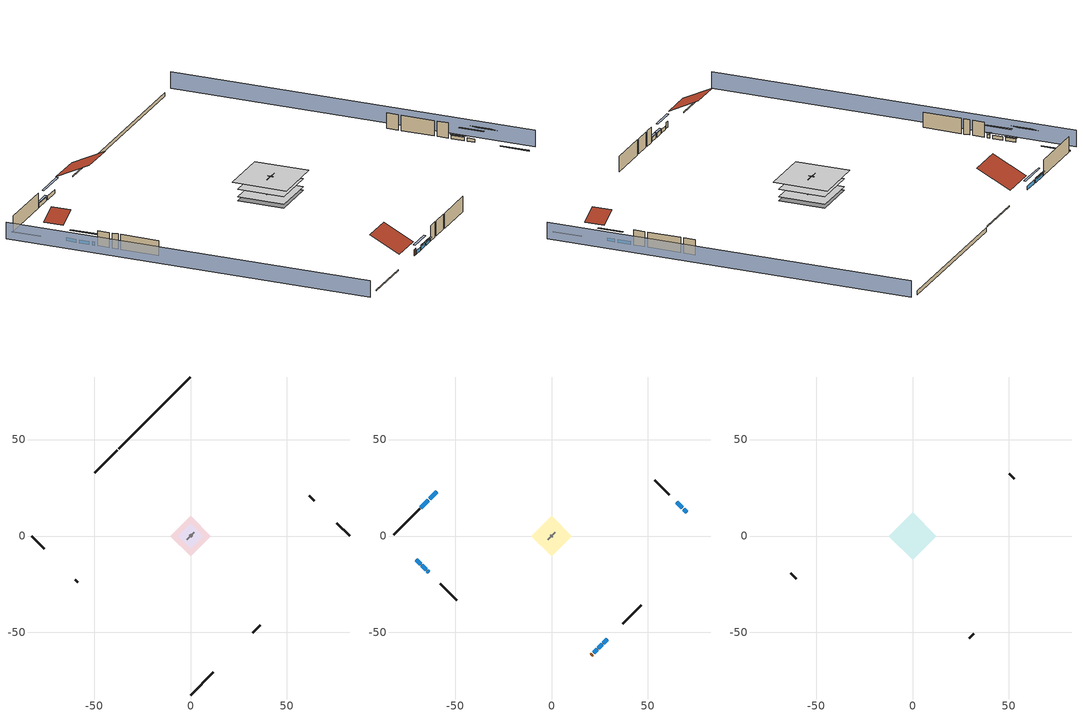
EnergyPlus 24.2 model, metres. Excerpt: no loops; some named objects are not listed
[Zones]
air source heat pump airloop ret air zone
 floor adiabatic (AdiabaticConst): 0,0 0,1 1,1 1,0 z0
 wall adiabatic (AdiabaticConst): 0,1 0,0 1,0 1,1 0,1 z0:1
 ceiling adiabatic (AdiabaticConst): 1,0 1,1 0,1 0,0 z1
crawlspace - vented
 floor foundation (Slab2 construction): -10.47,0 0,10.47 10.47,0 0,-10.47 z-0.91
 wall outside (RimJoist1 construction): -37.86,44.57 -49.65,32.78 z0.3:0.61
 wall outside (RimJoist2 construction): 82.42,0 75.87,6.55 z0.3:0.61
 wall outside (RimJoist3 construction): 0,-82.42 11.79,-70.63 z0.3:0.61
 wall outside (RimJoist4 construction): -82.42,0 -75.87,-6.55 z0.3:0.61
 wall foundation (FoundationWall1 construction): 0,82.42 -37.2,45.22 z-0.91:0.3
garage
 floor foundation (Slab1 construction): -6.34,0 0,6.34 6.34,0 0,-6.34 z0
 wall outside (Wall1 construction): 64.19,18.23 61.61,20.82 z0.3:5.18
 wall outside (Wall12 construction): -59.72,-22.7 -58.43,-23.99 z0.3:5.18
 wall outside (Wall2 construction): 32.33,-50.09 36.21,-46.21 z0.3:5.18
 wall to conditioned space (Wall5 construction Reversed): 1.94,1.94 -1.94,-1.94 z0.3:5.18
 wall to conditioned space (Wall6 construction Reversed): -0.65,0.65 0.65,-0.65 z0.3:5.18
conditioned space
 floor to crawlspace - vented (Floor1 construction): -10.47,0 0,10.47 10.47,0 0,-10.47 z0.3
 floor to garage (Floor2 construction): -6.34,0 0,6.34 6.34,0 0,-6.34 z0.3
 floor adiabatic (AdiabaticFloorConstruction): -10.47,0 0,10.47 10.47,0 0,-10.47 z2.74
 wall outside (AdiabaticWallConstruction 1): 20.57,-61.86 21.21,-61.21 z0.3:2.34
 wall outside (AdiabaticWallConstruction): -59.48,22.95 -63.24,19.18 / -63.9,18.53 -67.66,14.76 / 26.92,-55.5 28.84,-53.59 / -64.29,-18.14 -63.65,-18.77 z0.3:1.49; -70.13,-12.3 -67.86,-14.56 / 67.8,14.62 64.85,17.57 / -67.21,-15.22 -64.94,-17.48 z0.3:1.4; 70.13,12.3 68.46,13.96 z0.3:1.34; 21.87,-60.55 23.69,-58.73 z0.3:1.43; 24.34,-58.08 26.27,-56.15 z0.3:1.52
 wall outside (Wall3 construction): -68.32,14.11 -81.77,0.66 z0.3:5.18
 wall outside (Wall4 construction): 60.95,21.47 53.48,28.94 z0.3:5.18
 wall outside (Wall7 construction): 36.87,-45.55 46.64,-35.79 z0.3:5.18
 wall outside (Wall8 construction): -57.77,-24.65 -49.16,-33.26 z0.3:5.18
 window (WindowConstruction): -59.48,22.95 -63.24,19.18 z0.3:1.49
 window (WindowConstruction 9): -70.13,-12.3 -67.86,-14.56 z0.3:1.4
 window (WindowConstruction 1): -63.9,18.53 -67.66,14.76 z0.3:1.49
 window (WindowConstruction 2): 70.13,12.3 68.46,13.96 z0.3:1.34
 window (WindowConstruction 3): 67.8,14.62 64.85,17.57 z0.3:1.4
 window (WindowConstruction 4): 21.87,-60.55 23.69,-58.74 z0.3:1.43
 window (WindowConstruction 5): 24.34,-58.08 26.27,-56.15 z0.3:1.52
 window (WindowConstruction 6): 26.93,-55.5 28.84,-53.59 z0.3:1.49
 window (WindowConstruction 7): -67.21,-15.22 -64.94,-17.48 z0.3:1.4
 window (WindowConstruction 8): -64.29,-18.14 -63.65,-18.77 z0.3:1.49
 door (Door): 20.57,-61.86 21.21,-61.21 z0.3:2.34
 ceiling adiabatic (AdiabaticFloorConstruction): 0,-10.47 10.47,0 0,10.47 -10.47,0 z2.74
attic - vented
 floor to conditioned space (Floor3 construction Reversed): -12.24,0 0,12.24 12.24,0 0,-12.24 z5.18
 wall outside (Wall10 construction): -62.99,-19.43 -60.38,-22.04 z0.3:5.18
 wall outside (Wall11 construction): 29.49,-52.93 31.68,-50.75 z0.3:5.18
 wall outside (Wall9 construction): 52.82,29.6 50.21,32.21 z0.3:5.18
 roof outside (Roof1 construction): -58.82,23.6,5.18 -51.2,15.99,10.57 -42.69,24.5,10.57 -50.3,32.12,5.18
 roof outside (Roof2 construction): 70.78,11.64,5.18 66.82,7.68,7.98 71.25,3.25,7.98 75.21,7.21,5.18
 roof outside (Roof3 construction): -70.78,-11.64,5.18 -66.82,-7.68,7.98 -71.25,-3.25,7.98 -75.21,-7.21,5.18
 roof outside (Roof4 construction): 19.91,-62.51,5.18 13.23,-55.84,9.9 5.77,-63.3,9.9 12.45,-69.98,5.18
shading: -85.66,-3.23 -3.23,-85.66 / 85.66,3.23 3.23,85.66 z0:5.18; -65.18,17.24 -57.54,24.89 -57.97,25.32 -65.61,17.67 z4.24; -67.65,-14.78 -70.34,-12.08 -70.77,-12.51 -68.08,-15.21 z1.71; -67.88,14.55 -63.68,18.74 -64.11,19.17 -68.31,14.98 z1.8; 66.52,15.9 72.07,10.36 72.5,10.79 66.95,16.33 z4.08; 64.64,17.79 68.02,14.41 68.45,14.84 65.07,18.22 z1.71; 25.63,-56.8 19.93,-62.49 20.36,-62.92 26.06,-57.23 z4.18; 26.48,-55.94 24.13,-58.29 24.56,-58.73 26.91,-56.37 z1.83; 29.05,-53.37 26.71,-55.71 27.14,-56.14 29.48,-53.8 z1.8; -63,-19.42 -69.15,-13.28 -69.58,-13.71 -63.44,-19.85 z4.15; -63.44,-18.99 -64.5,-17.92 -64.93,-18.35 -63.87,-19.42 z1.8
[Building]
Building 1: Terrain=Suburbs
[Site:Location]
Portland Intl Arpt_OR: Latitude {deg}=45.59; Longitude {deg}=-122.6; Time Zone {hr}=-8; Elevation {m}=33; Keep Site Location Information=Yes
[Site:GroundTemperature:Shallow]
10.2558, 8.96328, 8.85977, 9.47314, 11.9355, 14.3863, 16.5111, 17.8571, 17.9714, 16.8767, 14.8061, 12.4304
[Site:WaterMainsTemperature]
Calculation Method=Schedule; Temperature Schedule=mains temperature schedule
[Material] Roughness=Rough; Thermal Absorptance=0.9
Name | Thickness {m} | Conductivity {W/m-K} | Density {kg/m3} | Specific Heat {J/kg-K} | Solar Absorptance | Visible Absorptance
asphalt or fiberglass shingles | 0.00635 | 0.162714 | 1121.4 | 1465.45 | 0.85 | 0.85
ceiling loosefill ins | 0.254 | 0.0480833 | 16.02 | 1046.75 | 0.7 | 0.7
ceiling stud and cavity | 0.1397 | 0.104117 | 65.682 | 1177.47 | 0.7 | 0.7
concrete 4.0 in. | 0.1016 | 1.803125 | 2242.8 | 837.4 | 0.7 | 0.7
concrete 8.0 in. | 0.2032 | 1.803125 | 2242.8 | 837.4 | 0.7 | 0.7
door material | 0.04445 | 0.0612267 | 512.64 | 1214.23 | 0.7 | 0.7
floor covering | 0.0127 | 0.0433444 | 54.468 | 1339.84 | 0.6 | 0.6
floor rigid ins; wall rigid ins; wall rigid ins 1; wall rigid ins 2 | 0.051816 | 0.029427 | 32.04 | 1214.23 | 0.7 | 0.7
floor rigid ins 1; wall rigid ins 3 | 0.512978 | 0.029427 | 32.04 | 1214.23 | 0.7 | 0.7
floor stud and cavity | 0.1397 | 0.0972396 | 92.3553 | 1139.71 | 0.7 | 0.7
floor stud and cavity 1 | 0.1397 | 1.75129 | 37.0049 | 1207.88 | 0.7 | 0.7
furniture material conditioned space 1; furniture material garage 1 | 0.1524 | 0.115458 | 640.8 | 1214.23 | 0.6 | 0.6
gypsum board | 0.0127 | 0.160291 | 801 | 837.4 | 0.6 | 0.6
osb sheathing 0.5 in. | 0.0127 | 0.115458 | 512.64 | 1214.23 | 0.6 | 0.6
osb sheathing 0.5 in. 1 | 0.0127 | 0.115458 | 512.64 | 1214.23 | 0.7 | 0.7
osb sheathing 0.75 in. | 0.01905 | 0.115458 | 512.64 | 1214.23 | 0.7 | 0.7
rim joist stud and cavity | 0.0508 | 0.178688 | 50.32683 | 1063.81 | 0.6 | 0.6
roof rigid ins | 0.00281632 | 0.029427 | 32.04 | 1214.23 | 0.7 | 0.7
soil 0.5 in. | 0.0127 | 1.3848 | 1842.3 | 418.7 | 0.7 | 0.7
wall stud and cavity | 0.1397 | 0.727959 | 139.0536 | 1170.24 | 0.6 | 0.6
wall stud and cavity 1 | 0.1397 | 0.230639 | 139.0536 | 1170.24 | 0.7 | 0.7
wall stud and cavity 2 | 0.1397 | 0.181744 | 139.0536 | 1170.24 | 0.7 | 0.7
wall stud and cavity 3 | 0.0889 | 0.380278 | 52.3479 | 1209.89 | 0.7 | 0.7
wall stud and cavity 4 | 0.0889 | 0.391764 | 83.0341 | 1211.67 | 0.7 | 0.7
wood siding | 0.0254 | 0.102417 | 544.68 | 1172.36 | 0.85 | 0.85
wood siding 1; wood siding 2 | 0.0254 | 0.102417 | 544.68 | 1172.36 | 0.7 | 0.7
[Material:NoMass]
Adiabatic: Roughness=Rough; Thermal Resistance {m2-K/W}=176.1; Thermal Absorptance=0.9; Solar Absorptance=0.7; Visible Absorptance=0.7
[WindowMaterial:SimpleGlazingSystem]
WindowMaterial: U-Factor {W/m2-K}=2.15764; Solar Heat Gain Coefficient=0.44
[Construction]
AdiabaticConst: Adiabatic
AdiabaticFloorConstruction: floor stud and cavity 1, floor rigid ins 1, osb sheathing 0.75 in., floor covering
AdiabaticWallConstruction: wood siding 1, wall rigid ins 3, wall stud and cavity 3, gypsum board
AdiabaticWallConstruction 1: wood siding 2, wall rigid ins 3, wall stud and cavity 3, gypsum board
Door: door material
Floor1 construction; Floor2 construction: floor stud and cavity, floor rigid ins, osb sheathing 0.75 in., floor covering
Floor3 construction Reversed: gypsum board, ceiling stud and cavity, ceiling loosefill ins
FoundationWall1 construction: concrete 8.0 in.
furniture construction conditioned space 1: furniture material conditioned space 1
furniture construction garage 1: furniture material garage 1
PartitionWallConstruction: gypsum board, wall stud and cavity 4, gypsum board
RimJoist1 construction; RimJoist2 construction; RimJoist3 construction; RimJoist4 construction: wood siding, rim joist stud and cavity
Roof1 construction; Roof2 construction; Roof3 construction; Roof4 construction: asphalt or fiberglass shingles, roof rigid ins, osb sheathing 0.5 in.
Slab1 construction: concrete 4.0 in.
Slab2 construction: soil 0.5 in.
Wall1 construction; Wall10 construction; Wall11 construction; Wall12 construction; Wall2 construction; Wall9 construction: wood siding, osb sheathing 0.5 in. 1, wall stud and cavity
Wall3 construction; Wall4 construction: wood siding, wall rigid ins, osb sheathing 0.5 in. 1, wall stud and cavity 1, gypsum board
Wall5 construction Reversed: gypsum board, wall stud and cavity 2, osb sheathing 0.5 in. 1, wall rigid ins 1
Wall6 construction Reversed: gypsum board, wall stud and cavity 2, osb sheathing 0.5 in. 1, wall rigid ins 2
Wall7 construction; Wall8 construction: wood siding, wall rigid ins 2, osb sheathing 0.5 in. 1, wall stud and cavity 1, gypsum board
WindowConstruction; WindowConstruction 1; WindowConstruction 2; WindowConstruction 3; WindowConstruction 4; WindowConstruction 5; WindowConstruction 6; WindowConstruction 7; WindowConstruction 8; WindowConstruction 9: WindowMaterial
[Zone] Multiplier=1
Name | Volume {m3} | Part of Total Floor Area
air source heat pump airloop ret air zone | 1 | No
attic - vented | 386.638 | Yes
conditioned space | 1265.65 | Yes
crawlspace - vented | 267.481 | Yes
garage | 195.726 | Yes
[Space]
Name | Zone | Space Type | Volume {m3}
air source heat pump airloop ret air space | air source heat pump airloop ret air zone | Plenum Space Type
attic - vented 1 | attic - vented |  | 386.638
conditioned space 1 | conditioned space |  | 1265.65
crawlspace - vented 1 | crawlspace - vented |  | 267.481
garage 1 | garage |  | 195.726
[SpaceList]
Plenum Space Type: air source heat pump airloop ret air space
[OtherEquipment] Design Level Calculation Method=EquipmentLevel
Name | Fuel Type | Zone or ZoneList or Space or SpaceList | Schedule | Design Level {W} | Fraction Latent | Fraction Radiant | Fraction Lost
air source heat pump airloop_0 RetCondToRP; air source heat pump airloop_0 RetSensLkToRP | None | air source heat pump airloop ret air space | Always On Discrete | 0 | 0 | 0 | 0
air source heat pump airloop_0 RetLatLkToRP | None | air source heat pump airloop ret air space | Always On Discrete | 0 | 1 | 0 | 0
air source heat pump airloop_0 SupCondToLv; air source heat pump airloop_0 SupSensLkToCond; mech vent house fan sensible load | None | conditioned space 1 | Always On Discrete | 0 | 0 | 0 | 0
air source heat pump airloop_0 SupLatLkToCond; mech vent house fan latent load | None | conditioned space 1 | Always On Discrete | 0 | 1 | 0 | 0
clothes dryer 1 | Electricity | conditioned space 1 | clothes dryer schedule | 0 | 0 | 0 | 1
cooking range 1 | Electricity | conditioned space 1 | cooking range schedule | 0 | 0 | 0 | 1
general water use latent | None | conditioned space 1 | general water use schedule | 0 | 1 | 0 | 0
general water use sensible | None | conditioned space 1 | general water use schedule | 0 | 0 | 0.6 | 0
air source heat pump airloop_0 RetCondToDZ; air source heat pump airloop_0 SupCondToDZ; air source heat pump airloop_0 SupSensLkToDZ | None | crawlspace - vented 1 | Always On Discrete | 0 | 0 | 0 | 0
air source heat pump airloop_0 SupLatLkToDZ | None | crawlspace - vented 1 | Always On Discrete | 0 | 1 | 0 | 0
water heater energy adjustment1 | Electricity | garage 1 | Always On Discrete | 0.01 | 0 | 0 | 1
water heater lat | None | garage 1 | Always On Discrete | 0 | 1 | 0 | 0
water heater sens | None | garage 1 | Always On Discrete | 0 | 0 | 0 | 0
[ZoneInfiltration:EffectiveLeakageArea] Schedule=Always On Discrete
Name | Zone or Space | Effective Air Leakage Area {cm2} | Stack Coefficient | Wind Coefficient
infil attic - vented 1 | attic - vented 1 | 9987.63 | 0.000269167 | 4.70881e-05
infil garage 1 | garage 1 | 163.102 | 0.000129147 | 4.64657e-05
[ZoneMixing] Schedule=Always On Continuous; Design Flow Rate Calculation Method=Flow/Zone; Design Flow Rate {m3/s}=0
Name | Zone or Space | Source Zone or Space
whole house fan mix | attic - vented | conditioned space
air source heat pump airloop_0 ZoneMixDZToCond mix | conditioned space | crawlspace - vented
air source heat pump airloop_0 ZoneMixCondToDZ mix | crawlspace - vented | conditioned space
[SurfaceProperty:IncidentSolarMultiplier] Incident Solar Multiplier=1; Incident Solar Multiplier Schedule=trans schedule winter=0.85 summer=0.7
Window1; Window10; Window2; Window3; Window4; Window5; Window6; Window7; Window8; Window9
[InternalMass]
Name | Construction | Zone or ZoneList | Space or SpaceList | Surface Area {m2}
furniture mass conditioned space 1 | furniture construction conditioned space 1 | conditioned space | conditioned space 1 | 207.62
partition wall mass | PartitionWallConstruction | conditioned space | conditioned space 1 | 519.049
furniture mass garage 1 | furniture construction garage 1 | garage | garage 1 | 8.02682
[ElectricEquipment] Zone or ZoneList or Space or SpaceList=conditioned space 1; Design Level Calculation Method=EquipmentLevel; Fraction Latent=0
Name | Schedule | Design Level {W} | Fraction Radiant | Fraction Lost
clothes dryer | clothes dryer schedule | 0 | 0 | 1
clothes washer | clothes washer schedule | 0 | 0 | 1
cooking range | cooking range schedule | 0 | 0 | 1
dishwasher | dishwasher schedule | 0 | 0 | 1
fridge | fridge schedule | 49.4292 | 0.6 | 0
mech vent house fan | mech vent house fan schedule | 0 | 0 | 1
mech vent house fan cfis | mech vent house fan cfis schedule | 0 | 0 | 0
whole house fan | Always On Discrete | 0 | 0 | 1
[ZoneInfiltration:DesignFlowRate] Schedule=Always On Discrete
Name | Zone or ZoneList or Space or SpaceList | Design Flow Rate Calculation Method | Design Flow Rate {m3/s} | Air Changes per Hour {1/hr} | Constant Term Coefficient | Temperature Term Coefficient | Velocity Term Coefficient | Velocity Squared Term Coefficient
infil flow; natural vent flow; whole house fan flow | conditioned space 1 | Flow/Zone | 0
crawlspace_vented 1 duct leakage imbalance infil flow | crawlspace - vented 1 | Flow/Zone | 0
infil crawlspace - vented 1 | crawlspace - vented 1 | AirChanges/Hour |  | 2.6013 | 1 | 0 | 0 | 0
[SurfaceProperty:ExposedFoundationPerimeter] Exposed Perimeter Calculation Method=TotalExposedPerimeter
Name | Total Exposed Perimeter {m}
Slab2 | 52.60848
Slab1 | 21.9456
[AvailabilityManager:Scheduled]
air source heat pump airloop Availability Manager: Schedule=Always On Discrete
[AirLoopHVAC:ReturnPlenum]
Air Loop HVAC Return Plenum 1: Zone=air source heat pump airloop ret air zone
[Foundation:Kiva] Wall Depth Below Slab {m}=0.2032
Name | Initial Indoor Air Temperature {C} | Wall Height Above Grade {m}
Foundation Kiva 1 | 13.4258 | 0.1016
Foundation Kiva 2 | 7.69436 | 0.3048
[Foundation:Kiva:Settings]
Soil Conductivity {W/m-K}=1.3848; Soil Density {kg/m3}=1842.3; Soil Specific Heat {J/kg-K}=418.7; Ground Solar Absorptivity=0.9; Ground Thermal Absorptivity=0.9; Ground Surface Roughness {m}=0.03; Far-Field Width {m}=40; Deep-Ground Boundary Condition=ZeroFlux; Deep-Ground Depth {m}=40; Minimum Cell Dimension {m}=0.2; Maximum Cell Growth Coefficient=3; Simulation Timestep=Timestep
[EnergyManagementSystem:GlobalVariable]
air_source_heat_pump_airloop_0_DuctImbalLkExhFanEquivCond
air_source_heat_pump_airloop_0_DuctImbalLkExhFanEquivDZ
air_source_heat_pump_airloop_0_DuctImbalLkSupFanEquivCond
air_source_heat_pump_airloop_0_DuctImbalLkSupFanEquivDZ
air_source_heat_pump_airloop_0_DZ_T
air_source_heat_pump_airloop_0_DZ_W
air_source_heat_pump_airloop_0_RetCondToDZ
air_source_heat_pump_airloop_0_RetCondToRP
air_source_heat_pump_airloop_0_RetLatLkToRP
air_source_heat_pump_airloop_0_RetSensLkToRP
air_source_heat_pump_airloop_0_SupCondToDZ
air_source_heat_pump_airloop_0_SupCondToLv
air_source_heat_pump_airloop_0_SupLatLkToCond
air_source_heat_pump_airloop_0_SupLatLkToDZ
air_source_heat_pump_airloop_0_SupSensLkToCond
air_source_heat_pump_airloop_0_SupSensLkToDZ
air_source_heat_pump_airloop_0_ZoneMixCondToDZ
air_source_heat_pump_airloop_0_ZoneMixDZToCond
air_source_heat_pump_airloop_AH_MFR
air_source_heat_pump_airloop_AH_Tout
air_source_heat_pump_airloop_AH_VFR
air_source_heat_pump_airloop_AH_Wout
air_source_heat_pump_airloop_Fan_RTF
air_source_heat_pump_airloop_RA_T
air_source_heat_pump_airloop_Ra_W
infil_program_Qfan
infil_program_Qinf
natural_vent_program_Qnv
natural_vent_program_Qwhf
[EnergyManagementSystem:Sensor]
Name | Output:Variable or Output:Meter Index Key | Output:Variable or Output:Meter
airflow_gain | infil flow | Infiltration Sensible Heat Gain Energy
airflow_gain_1 | natural vent flow | Infiltration Sensible Heat Gain Energy
airflow_gain_2 | whole house fan flow | Infiltration Sensible Heat Gain Energy
airflow_loss | infil flow | Infiltration Sensible Heat Loss Energy
airflow_loss_1 | natural vent flow | Infiltration Sensible Heat Loss Energy
airflow_loss_2 | whole house fan flow | Infiltration Sensible Heat Loss Energy
air_source_heat_pump_airloop_0_DZ_T_s | crawlspace - vented | Zone Air Temperature
air_source_heat_pump_airloop_0_DZ_W_s | crawlspace - vented | Zone Mean Air Humidity Ratio
air_source_heat_pump_airloop_AH_MFR_s | Node 7 | System Node Mass Flow Rate
air_source_heat_pump_airloop_AH_Tout_s | Node 7 | System Node Temperature
air_source_heat_pump_airloop_AH_VFR_s | Node 7 | System Node Current Density Volume Flow Rate
air_source_heat_pump_airloop_AH_Wout_s | Node 7 | System Node Humidity Ratio
air_source_heat_pump_airloop_RA_T_s | Node 10 | System Node Temperature
air_source_heat_pump_airloop_Ra_W_s | Node 10 | System Node Humidity Ratio
clg_load_cond |  | Cooling:EnergyTransfer:Zone:CONDITIONED SPACE
clg_load_duct |  | Cooling:EnergyTransfer:Zone:AIR SOURCE HEAT PUMP AIRLOOP RET AIR ZONE
clg_sp_s; clg_sp_s_1 | cooling setpoint | Schedule Value
cool_season | cooling season schedule | Schedule Value
ducts_conv | air source heat pump airloop_0 RetCondToRP | Other Equipment Convective Heating Energy
ducts_conv_1 | air source heat pump airloop_0 RetLatLkToRP | Other Equipment Convective Heating Energy
ducts_conv_2 | air source heat pump airloop_0 RetSensLkToRP | Other Equipment Convective Heating Energy
ducts_conv_3 | air source heat pump airloop_0 SupCondToLv | Other Equipment Convective Heating Energy
ducts_conv_4 | air source heat pump airloop_0 SupLatLkToCond | Other Equipment Convective Heating Energy
ducts_conv_5 | air source heat pump airloop_0 SupSensLkToCond | Other Equipment Convective Heating Energy
ducts_rad | air source heat pump airloop_0 RetCondToRP | Other Equipment Radiant Heating Energy
ducts_rad_1 | air source heat pump airloop_0 RetLatLkToRP | Other Equipment Radiant Heating Energy
ducts_rad_2 | air source heat pump airloop_0 RetSensLkToRP | Other Equipment Radiant Heating Energy
ducts_rad_3 | air source heat pump airloop_0 SupCondToLv | Other Equipment Radiant Heating Energy
ducts_rad_4 | air source heat pump airloop_0 SupLatLkToCond | Other Equipment Radiant Heating Energy
ducts_rad_5 | air source heat pump airloop_0 SupSensLkToCond | Other Equipment Radiant Heating Energy
htg_load_cond |  | Heating:EnergyTransfer:Zone:CONDITIONED SPACE
htg_load_duct |  | Heating:EnergyTransfer:Zone:AIR SOURCE HEAT PUMP AIRLOOP RET AIR ZONE
htg_sp_s; htg_sp_s_1 | heating setpoint | Schedule Value
hvac_availability_schedule_s | hvac availability schedule | Schedule Value
ig_ee_conv | clothes dryer | Electric Equipment Convective Heating Energy
ig_ee_conv_2 | cooking range | Electric Equipment Convective Heating Energy
ig_ee_conv_4 | fridge | Electric Equipment Convective Heating Energy
ig_ee_conv_5 | whole house fan | Electric Equipment Convective Heating Energy
ig_ee_rad | clothes dryer | Electric Equipment Radiant Heating Energy
ig_ee_rad_2 | cooking range | Electric Equipment Radiant Heating Energy
ig_ee_rad_4 | fridge | Electric Equipment Radiant Heating Energy
ig_ee_rad_5 | whole house fan | Electric Equipment Radiant Heating Energy
ig_oe_conv | clothes dryer 1 | Other Equipment Convective Heating Energy
ig_oe_conv_1 | cooking range 1 | Other Equipment Convective Heating Energy
ig_oe_conv_2 | general water use latent | Other Equipment Convective Heating Energy
ig_oe_conv_3 | general water use sensible | Other Equipment Convective Heating Energy
ig_oe_rad | clothes dryer 1 | Other Equipment Radiant Heating Energy
ig_oe_rad_1 | cooking range 1 | Other Equipment Radiant Heating Energy
ig_oe_rad_2 | general water use latent | Other Equipment Radiant Heating Energy
ig_oe_rad_3 | general water use sensible | Other Equipment Radiant Heating Energy
im_conv | furniture mass conditioned space 1 | Surface Inside Face Convection Heat Gain Energy
im_conv_1 | partition wall mass | Surface Inside Face Convection Heat Gain Energy
im_ig | furniture mass conditioned space 1 | Surface Inside Face Internal Gains Radiation Heat Gain Energy
im_ig_1 | partition wall mass | Surface Inside Face Internal Gains Radiation Heat Gain Energy
im_lgt | furniture mass conditioned space 1 | Surface Inside Face Lights Radiation Heat Gain Energy
im_lgt_1 | partition wall mass | Surface Inside Face Lights Radiation Heat Gain Energy
im_sol | furniture mass conditioned space 1 | Surface Inside Face Solar Radiation Heat Gain Energy
im_sol_1 | partition wall mass | Surface Inside Face Solar Radiation Heat Gain Energy
im_surf | furniture mass conditioned space 1 | Surface Inside Face Net Surface Thermal Radiation Heat Gain Energy
im_surf_1 | partition wall mass | Surface Inside Face Net Surface Thermal Radiation Heat Gain Energy
mv_conv | mech vent house fan | Electric Equipment Convective Heating Energy
mv_conv_1 | mech vent house fan cfis | Electric Equipment Convective Heating Energy
mv_conv_2 | mech vent house fan latent load | Other Equipment Convective Heating Energy
mv_conv_3 | mech vent house fan sensible load | Other Equipment Convective Heating Energy
mv_rad | mech vent house fan | Electric Equipment Radiant Heating Energy
mv_rad_1 | mech vent house fan cfis | Electric Equipment Radiant Heating Energy
mv_rad_2 | mech vent house fan latent load | Other Equipment Radiant Heating Energy
mv_rad_3 | mech vent house fan sensible load | Other Equipment Radiant Heating Energy
natural_vent_s | natural vent schedule | Schedule Value
out_pb_s |  | Site Outdoor Air Barometric Pressure
out_wt_s |  | Site Outdoor Air Humidity Ratio
site_vw_s |  | Site Wind Speed
ss_back_out | Window1 | Surface Window Shortwave from Zone Back Out Window Heat Transfer Rate
ss_back_out_1 | Window10 | Surface Window Shortwave from Zone Back Out Window Heat Transfer Rate
ss_back_out_2 | Window2 | Surface Window Shortwave from Zone Back Out Window Heat Transfer Rate
ss_back_out_3 | Window3 | Surface Window Shortwave from Zone Back Out Window Heat Transfer Rate
ss_back_out_4 | Window4 | Surface Window Shortwave from Zone Back Out Window Heat Transfer Rate
ss_back_out_5 | Window5 | Surface Window Shortwave from Zone Back Out Window Heat Transfer Rate
ss_back_out_6 | Window6 | Surface Window Shortwave from Zone Back Out Window Heat Transfer Rate
ss_back_out_7 | Window7 | Surface Window Shortwave from Zone Back Out Window Heat Transfer Rate
ss_back_out_8 | Window8 | Surface Window Shortwave from Zone Back Out Window Heat Transfer Rate
ss_back_out_9 | Window9 | Surface Window Shortwave from Zone Back Out Window Heat Transfer Rate
ss_conv | Door1 | Surface Inside Face Convection Heat Gain Energy
ss_conv_1 | Window1 | Surface Inside Face Convection Heat Gain Energy
ss_conv_10 | Window9 | Surface Inside Face Convection Heat Gain Energy
ss_conv_2 | Window10 | Surface Inside Face Convection Heat Gain Energy
ss_conv_3 | Window2 | Surface Inside Face Convection Heat Gain Energy
ss_conv_4 | Window3 | Surface Inside Face Convection Heat Gain Energy
ss_conv_5 | Window4 | Surface Inside Face Convection Heat Gain Energy
ss_conv_6 | Window5 | Surface Inside Face Convection Heat Gain Energy
ss_conv_7 | Window6 | Surface Inside Face Convection Heat Gain Energy
ss_conv_8 | Window7 | Surface Inside Face Convection Heat Gain Energy
ss_conv_9 | Window8 | Surface Inside Face Convection Heat Gain Energy
ss_ig | Door1 | Surface Inside Face Internal Gains Radiation Heat Gain Energy
ss_ig_1 | Window1 | Surface Inside Face Internal Gains Radiation Heat Gain Energy
ss_ig_10 | Window9 | Surface Inside Face Internal Gains Radiation Heat Gain Energy
ss_ig_2 | Window10 | Surface Inside Face Internal Gains Radiation Heat Gain Energy
ss_ig_3 | Window2 | Surface Inside Face Internal Gains Radiation Heat Gain Energy
ss_ig_4 | Window3 | Surface Inside Face Internal Gains Radiation Heat Gain Energy
ss_ig_5 | Window4 | Surface Inside Face Internal Gains Radiation Heat Gain Energy
ss_ig_6 | Window5 | Surface Inside Face Internal Gains Radiation Heat Gain Energy
ss_ig_7 | Window6 | Surface Inside Face Internal Gains Radiation Heat Gain Energy
ss_ig_8 | Window7 | Surface Inside Face Internal Gains Radiation Heat Gain Energy
ss_ig_9 | Window8 | Surface Inside Face Internal Gains Radiation Heat Gain Energy
ss_lgt | Door1 | Surface Inside Face Lights Radiation Heat Gain Energy
ss_sol | Door1 | Surface Inside Face Solar Radiation Heat Gain Energy
ss_surf | Door1 | Surface Inside Face Net Surface Thermal Radiation Heat Gain Energy
ss_surf_1 | Window1 | Surface Inside Face Net Surface Thermal Radiation Heat Gain Energy
ss_surf_10 | Window9 | Surface Inside Face Net Surface Thermal Radiation Heat Gain Energy
ss_surf_2 | Window10 | Surface Inside Face Net Surface Thermal Radiation Heat Gain Energy
ss_surf_3 | Window2 | Surface Inside Face Net Surface Thermal Radiation Heat Gain Energy
ss_surf_4 | Window3 | Surface Inside Face Net Surface Thermal Radiation Heat Gain Energy
ss_surf_5 | Window4 | Surface Inside Face Net Surface Thermal Radiation Heat Gain Energy
ss_surf_6 | Window5 | Surface Inside Face Net Surface Thermal Radiation Heat Gain Energy
ss_surf_7 | Window6 | Surface Inside Face Net Surface Thermal Radiation Heat Gain Energy
ss_surf_8 | Window7 | Surface Inside Face Net Surface Thermal Radiation Heat Gain Energy
ss_surf_9 | Window8 | Surface Inside Face Net Surface Thermal Radiation Heat Gain Energy
ss_trans_in | Window1 | Surface Window Transmitted Solar Radiation Rate
ss_trans_in_1 | Window10 | Surface Window Transmitted Solar Radiation Rate
ss_trans_in_2 | Window2 | Surface Window Transmitted Solar Radiation Rate
ss_trans_in_3 | Window3 | Surface Window Transmitted Solar Radiation Rate
ss_trans_in_4 | Window4 | Surface Window Transmitted Solar Radiation Rate
water_heater_amb_rh | garage | Zone Air Relative Humidity
water_heater_amb_temp | garage | Zone Mean Air Temperature
[Schedule:Constant]
Name | Hourly Value
Always On Discrete; Always On Continuous; mech vent house fan schedule; mech vent house fan cfis schedule | 1
fridge schedule | 0
[Schedule:Day:Interval]
trans schedule winter=0.85 summer=0.7 day; trans schedule winter=0.85 summer=0.7 day 2: No, 24:00, 0.85
trans schedule winter=0.85 summer=0.7 day 1: No, 24:00, 0.7
trans schedule winter=0.85 summer=0.7 default day; clothes dryer schedule day 1; clothes dryer schedule default day; clothes washer schedule day 1; clothes washer schedule default day; cooking range schedule day 1; cooking range schedule default day; dishwasher schedule day 1; dishwasher schedule default day; general water use schedule day 1; general water use schedule default day: No, 24:00, 0
[Schedule:Week:Daily]
trans schedule winter=0.85 summer=0.7 Week Rule - Jan1-May26: trans schedule winter=0.85 summer=0.7 day, trans schedule winter=0.85 summer=0.7 day, trans schedule winter=0.85 summer=0.7 day, trans schedule winter=0.85 summer=0.7 day, trans schedule winter=0.85 summer=0.7 day, trans schedule winter=0.85 summer=0.7 day, trans schedule winter=0.85 summer=0.7 day, trans schedule winter=0.85 summer=0.7 default day, trans schedule winter=0.85 summer=0.7 default day, trans schedule winter=0.85 summer=0.7 default day, trans schedule winter=0.85 summer=0.7 default day, trans schedule winter=0.85 summer=0.7 default day
trans schedule winter=0.85 summer=0.7 Week Rule - May27-Jun2: trans schedule winter=0.85 summer=0.7 day, trans schedule winter=0.85 summer=0.7 day, trans schedule winter=0.85 summer=0.7 day, trans schedule winter=0.85 summer=0.7 day, trans schedule winter=0.85 summer=0.7 day, trans schedule winter=0.85 summer=0.7 day 1, trans schedule winter=0.85 summer=0.7 day 1, trans schedule winter=0.85 summer=0.7 default day, trans schedule winter=0.85 summer=0.7 default day, trans schedule winter=0.85 summer=0.7 default day, trans schedule winter=0.85 summer=0.7 default day, trans schedule winter=0.85 summer=0.7 default day
trans schedule winter=0.85 summer=0.7 Week Rule - Jun3-Sep29: trans schedule winter=0.85 summer=0.7 day 1, trans schedule winter=0.85 summer=0.7 day 1, trans schedule winter=0.85 summer=0.7 day 1, trans schedule winter=0.85 summer=0.7 day 1, trans schedule winter=0.85 summer=0.7 day 1, trans schedule winter=0.85 summer=0.7 day 1, trans schedule winter=0.85 summer=0.7 day 1, trans schedule winter=0.85 summer=0.7 default day, trans schedule winter=0.85 summer=0.7 default day, trans schedule winter=0.85 summer=0.7 default day, trans schedule winter=0.85 summer=0.7 default day, trans schedule winter=0.85 summer=0.7 default day
trans schedule winter=0.85 summer=0.7 Week Rule - Sep30-Oct6: trans schedule winter=0.85 summer=0.7 day 1, trans schedule winter=0.85 summer=0.7 day 2, trans schedule winter=0.85 summer=0.7 day 2, trans schedule winter=0.85 summer=0.7 day 2, trans schedule winter=0.85 summer=0.7 day 2, trans schedule winter=0.85 summer=0.7 day 2, trans schedule winter=0.85 summer=0.7 day 2, trans schedule winter=0.85 summer=0.7 default day, trans schedule winter=0.85 summer=0.7 default day, trans schedule winter=0.85 summer=0.7 default day, trans schedule winter=0.85 summer=0.7 default day, trans schedule winter=0.85 summer=0.7 default day
trans schedule winter=0.85 summer=0.7 Week Rule - Oct7-Dec31: trans schedule winter=0.85 summer=0.7 day 2, trans schedule winter=0.85 summer=0.7 day 2, trans schedule winter=0.85 summer=0.7 day 2, trans schedule winter=0.85 summer=0.7 day 2, trans schedule winter=0.85 summer=0.7 day 2, trans schedule winter=0.85 summer=0.7 day 2, trans schedule winter=0.85 summer=0.7 day 2, trans schedule winter=0.85 summer=0.7 default day, trans schedule winter=0.85 summer=0.7 default day, trans schedule winter=0.85 summer=0.7 default day, trans schedule winter=0.85 summer=0.7 default day, trans schedule winter=0.85 summer=0.7 default day
clothes dryer schedule Week Rule - Jan1-Dec31: clothes dryer schedule day 1, clothes dryer schedule day 1, clothes dryer schedule day 1, clothes dryer schedule day 1, clothes dryer schedule day 1, clothes dryer schedule day 1, clothes dryer schedule day 1, clothes dryer schedule default day, clothes dryer schedule default day, clothes dryer schedule default day, clothes dryer schedule default day, clothes dryer schedule default day
clothes washer schedule Week Rule - Jan1-Dec31: clothes washer schedule day 1, clothes washer schedule day 1, clothes washer schedule day 1, clothes washer schedule day 1, clothes washer schedule day 1, clothes washer schedule day 1, clothes washer schedule day 1, clothes washer schedule default day, clothes washer schedule default day, clothes washer schedule default day, clothes washer schedule default day, clothes washer schedule default day
cooking range schedule Week Rule - Jan1-Dec31: cooking range schedule day 1, cooking range schedule day 1, cooking range schedule day 1, cooking range schedule day 1, cooking range schedule day 1, cooking range schedule day 1, cooking range schedule day 1, cooking range schedule default day, cooking range schedule default day, cooking range schedule default day, cooking range schedule default day, cooking range schedule default day
dishwasher schedule Week Rule - Jan1-Dec31: dishwasher schedule day 1, dishwasher schedule day 1, dishwasher schedule day 1, dishwasher schedule day 1, dishwasher schedule day 1, dishwasher schedule day 1, dishwasher schedule day 1, dishwasher schedule default day, dishwasher schedule default day, dishwasher schedule default day, dishwasher schedule default day, dishwasher schedule default day
general water use schedule Week Rule - Jan1-Dec31: general water use schedule day 1, general water use schedule day 1, general water use schedule day 1, general water use schedule day 1, general water use schedule day 1, general water use schedule day 1, general water use schedule day 1, general water use schedule default day, general water use schedule default day, general water use schedule default day, general water use schedule default day, general water use schedule default day
[Schedule:Year]
trans schedule winter=0.85 summer=0.7: trans schedule winter=0.85 summer=0.7 Week Rule - Jan1-May26, 1, 1, 5, 26, trans schedule winter=0.85 summer=0.7 Week Rule - May27-Jun2, 5, 27, 6, 2, trans schedule winter=0.85 summer=0.7 Week Rule - Jun3-Sep29, 6, 3, 9, 29, trans schedule winter=0.85 summer=0.7 Week Rule - Sep30-Oct6, 9, 30, 10, 6, trans schedule winter=0.85 summer=0.7 Week Rule - Oct7-Dec31, 10, 7, 12, 31
clothes dryer schedule: clothes dryer schedule Week Rule - Jan1-Dec31, 1, 1, 12, 31
clothes washer schedule: clothes washer schedule Week Rule - Jan1-Dec31, 1, 1, 12, 31
cooking range schedule: cooking range schedule Week Rule - Jan1-Dec31, 1, 1, 12, 31
dishwasher schedule: dishwasher schedule Week Rule - Jan1-Dec31, 1, 1, 12, 31
general water use schedule: general water use schedule Week Rule - Jan1-Dec31, 1, 1, 12, 31
[Schedule:Compact]
mains temperature schedule: Through: 01/01, For: AllDays, Until: 24:00, 13.0633, Through: 01/02, For: AllDays, Until: 24:00, 13.0189, Through: 01/03, For: AllDays, Until: 24:00, 12.975, Through: 01/04, For: AllDays, Until: 24:00, 12.9328, Through: 01/05, For: AllDays, Until: 24:00, 12.8917, Through: 01/06, For: AllDays, Until: 24:00, 12.8517, Through: 01/07, For: AllDays, Until: 24:00, 12.8122, Through: 01/08, For: AllDays, Until: 24:00, 12.7744, Through: 01/09, For: AllDays, Until: 24:00, 12.7378, Through: 01/10, For: AllDays, Until: 24:00, 12.7017, Through: 01/11, For: AllDays, Until: 24:00, 12.6672, Through: 01/12, For: AllDays, Until: 24:00, 12.6339, Through: 01/13, For: AllDays, Until: 24:00, 12.6017, Through: 01/14, For: AllDays, Until: 24:00, 12.5706, Through: 01/15, For: AllDays, Until: 24:00, 12.5411, Through: 01/16, For: AllDays, Until: 24:00, 12.5122, Through: 01/17, For: AllDays, Until: 24:00, 12.485, Through: 01/18, For: AllDays, Until: 24:00, 12.4583, Through: 01/19, For: AllDays, Until: 24:00, 12.4333, Through: 01/20, For: AllDays, Until: 24:00, 12.41, Through: 01/21, For: AllDays, Until: 24:00, 12.3872, Through: 01/22, For: AllDays, Until: 24:00, 12.3661, Through: 01/23, For: AllDays, Until: 24:00, 12.3456, Through: 01/24, For: AllDays, Until: 24:00, 12.3272, Through: 01/25, For: AllDays, Until: 24:00, 12.3094, Through: 01/26, For: AllDays, Until: 24:00, 12.2933, Through: 01/27, For: AllDays, Until: 24:00, 12.2783, Through: 01/28, For: AllDays, Until: 24:00, 12.2644, Through: 01/29, For: AllDays, Until: 24:00, 12.2517, Through: 01/30, For: AllDays, Until: 24:00, 12.2406, Through: 01/31, For: AllDays, Until: 24:00, 12.2306, Through: 02/01, For: AllDays, Until: 24:00, 12.2222, Through: 02/02, For: AllDays, Until: 24:00, 12.215, Through: 02/03, For: AllDays, Until: 24:00, 12.2089, Through: 02/04, For: AllDays, Until: 24:00, 12.2039, Through: 02/05, For: AllDays, Until: 24:00, 12.2006, Through: 02/06, For: AllDays, Until: 24:00, 12.1983, Through: 02/07, For: AllDays, Until: 24:00, 12.1978, Through: 02/08, For: AllDays, Until: 24:00, 12.1978, Through: 02/09, For: AllDays, Until: 24:00, 12.2, Through: 02/10, For: AllDays, Until: 24:00, 12.2028, Through: 02/11, For: AllDays, Until: 24:00, 12.2072, Through: 02/12, For: AllDays, Until: 24:00, 12.2128, Through: 02/13, For: AllDays, Until: 24:00, 12.2194, Through: 02/14, For: AllDays, Until: 24:00, 12.2278, Through: 02/15, For: AllDays, Until: 24:00, 12.2372, Through: 02/16, For: AllDays, Until: 24:00, 12.2483, Through: 02/17, For: AllDays, Until: 24:00, 12.26, Through: 02/18, For: AllDays, Until: 24:00, 12.2733, Through: 02/19, For: AllDays, Until: 24:00, 12.2883, Through: 02/20, For: AllDays, Until: 24:00, 12.3039, Through: 02/21, For: AllDays, Until: 24:00, 12.3211, Through: 02/22, For: AllDays, Until: 24:00, 12.3394, Through: 02/23, For: AllDays, Until: 24:00, 12.3594, Through: 02/24, For: AllDays, Until: 24:00, 12.38, Through: 02/25, For: AllDays, Until: 24:00, 12.4022, Through: 02/26, For: AllDays, Until: 24:00, 12.4256, Through: 02/27, For: AllDays, Until: 24:00, 12.4506, Through: 02/28, For: AllDays, Until: 24:00, 12.4761, Through: 03/01, For: AllDays, Until: 24:00, 12.5033, Through: 03/02, For: AllDays, Until: 24:00, 12.5317, Through: 03/03, For: AllDays, Until: 24:00, 12.5611, Through: 03/04, For: AllDays, Until: 24:00, 12.5917, Through: 03/05, For: AllDays, Until: 24:00, 12.6233, Through: 03/06, For: AllDays, Until: 24:00, 12.6567, Through: 03/07, For: AllDays, Until: 24:00, 12.6906, Through: 03/08, For: AllDays, Until: 24:00, 12.7261, Through: 03/09, For: AllDays, Until: 24:00, 12.7628, Through: 03/10, For: AllDays, Until: 24:00, 12.8, Through: 03/11, For: AllDays, Until: 24:00, 12.8389, Through: 03/12, For: AllDays, Until: 24:00, 12.8789, Through: 03/13, For: AllDays, Until: 24:00, 12.9194, Through: 03/14, For: AllDays, Until: 24:00, 12.9617, Through: 03/15, For: AllDays, Until: 24:00, 13.0044, Through: 03/16, For: AllDays, Until: 24:00, 13.0489, Through: 03/17, For: AllDays, Until: 24:00, 13.0939, Through: 03/18, For: AllDays, Until: 24:00, 13.14, Through: 03/19, For: AllDays, Until: 24:00, 13.1872, Through: 03/20, For: AllDays, Until: 24:00, 13.2356, Through: 03/21, For: AllDays, Until: 24:00, 13.285, Through: 03/22, For: AllDays, Until: 24:00, 13.335, Through: 03/23, For: AllDays, Until: 24:00, 13.3861, Through: 03/24, For: AllDays, Until: 24:00, 13.4383, Through: 03/25, For: AllDays, Until: 24:00, 13.4911, Through: 03/26, For: AllDays, Until: 24:00, 13.545, Through: 03/27, For: AllDays, Until: 24:00, 13.6, Through: 03/28, For: AllDays, Until: 24:00, 13.6556, Through: 03/29, For: AllDays, Until: 24:00, 13.7122, Through: 03/30, For: AllDays, Until: 24:00, 13.77, Through: 03/31, For: AllDays, Until: 24:00, 13.8283, Through: 04/01, For: AllDays, Until: 24:00, 13.8872, Through: 04/02, For: AllDays, Until: 24:00, 13.9472, Through: 04/03, For: AllDays, Until: 24:00, 14.0078, Through: 04/04, For: AllDays, Until: 24:00, 14.0689, Through: 04/05, For: AllDays, Until: 24:00, 14.1311, Through: 04/06, For: AllDays, Until: 24:00, 14.1944, Through: 04/07, For: AllDays, Until: 24:00, 14.2578, Through: 04/08, For: AllDays, Until: 24:00, 14.3222, Through: 04/09, For: AllDays, Until: 24:00, 14.3872, Through: 04/10, For: AllDays, Until: 24:00, 14.4528, Through: 04/11, For: AllDays, Until: 24:00, 14.5189, Through: 04/12, For: AllDays, Until: 24:00, 14.5856, Through: 04/13, For: AllDays, Until: 24:00, 14.6533, Through: 04/14, For: AllDays, Until: 24:00, 14.7211, Through: 04/15, For: AllDays, Until: 24:00, 14.7894, Through: 04/16, For: AllDays, Until: 24:00, 14.8589, Through: 04/17, For: AllDays, Until: 24:00, 14.9283, Through: 04/18, For: AllDays, Until: 24:00, 14.9983, Through: 04/19, For: AllDays, Until: 24:00, 15.0689, Through: 04/20, For: AllDays, Until: 24:00, 15.14, Through: 04/21, For: AllDays, Until: 24:00, 15.2111, Through: 04/22, For: AllDays, Until: 24:00, 15.2833, Through: 04/23, For: AllDays, Until: 24:00, 15.3556, Through: 04/24, For: AllDays, Until: 24:00, 15.4278, Through: 04/25, For: AllDays, Until: 24:00, 15.5006, Through: 04/26, For: AllDays, Until: 24:00, 15.5739, Through: 04/27, For: AllDays, Until: 24:00, 15.6478, Through: 04/28, For: AllDays, Until: 24:00, 15.7211, Through: 04/29, For: AllDays, Until: 24:00, 15.7956, Through: 04/30, For: AllDays, Until: 24:00, 15.8694, Through: 05/01, For: AllDays, Until: 24:00, 15.9439, Through: 05/02, For: AllDays, Until: 24:00, 16.0189, Through: 05/03, For: AllDays, Until: 24:00, 16.0939, Through: 05/04, For: AllDays, Until: 24:00, 16.1689, Through: 05/05, For: AllDays, Until: 24:00, 16.2439, Through: 05/06, For: AllDays, Until: 24:00, 16.3189, Through: 05/07, For: AllDays, Until: 24:00, 16.3944, Through: 05/08, For: AllDays, Until: 24:00, 16.4694, Through: 05/09, For: AllDays, Until: 24:00, 16.545, Through: 05/10, For: AllDays, Until: 24:00, 16.6206, Through: 05/11, For: AllDays, Until: 24:00, 16.6956, Through: 05/12, For: AllDays, Until: 24:00, 16.7711, Through: 05/13, For: AllDays, Until: 24:00, 16.8461, Through: 05/14, For: AllDays, Until: 24:00, 16.9217, Through: 05/15, For: AllDays, Until: 24:00, 16.9967, Through: 05/16, For: AllDays, Until: 24:00, 17.0717, Through: 05/17, For: AllDays, Until: 24:00, 17.1467, Through: 05/18, For: AllDays, Until: 24:00, 17.2211, Through: 05/19, For: AllDays, Until: 24:00, 17.2956, Through: 05/20, For: AllDays, Until: 24:00, 17.37, Through: 05/21, For: AllDays, Until: 24:00, 17.4439, Through: 05/22, For: AllDays, Until: 24:00, 17.5178, Through: 05/23, For: AllDays, Until: 24:00, 17.5911, Through: 05/24, For: AllDays, Until: 24:00, 17.6644, Through: 05/25, For: AllDays, Until: 24:00, 17.7372, Through: 05/26, For: AllDays, Until: 24:00, 17.8094, Through: 05/27, For: AllDays, Until: 24:00, 17.8817, Through: 05/28, For: AllDays, Until: 24:00, 17.9533, Through: 05/29, For: AllDays, Until: 24:00, 18.025, Through: 05/30, For: AllDays, Until: 24:00, 18.0961, Through: 05/31, For: AllDays, Until: 24:00, 18.1661, Through: 06/01, For: AllDays, Until: 24:00, 18.2361, Through: 06/02, For: AllDays, Until: 24:00, 18.3061, Through: 06/03, For: AllDays, Until: 24:00, 18.375, Through: 06/04, For: AllDays, Until: 24:00, 18.4433, Through: 06/05, For: AllDays, Until: 24:00, 18.5111, Through: 06/06, For: AllDays, Until: 24:00, 18.5789, Through: 06/07, For: AllDays, Until: 24:00, 18.6456, Through: 06/08, For: AllDays, Until: 24:00, 18.7117, Through: 06/09, For: AllDays, Until: 24:00, 18.7772, Through: 06/10, For: AllDays, Until: 24:00, 18.8417, Through: 06/11, For: AllDays, Until: 24:00, 18.9061, Through: 06/12, For: AllDays, Until: 24:00, 18.9694, Through: 06/13, For: AllDays, Until: 24:00, 19.0322, Through: 06/14, For: AllDays, Until: 24:00, 19.0944, Through: 06/15, For: AllDays, Until: 24:00, 19.1556, Through: 06/16, For: AllDays, Until: 24:00, 19.2167, Through: 06/17, For: AllDays, Until: 24:00, 19.2761, Through: 06/18, For: AllDays, Until: 24:00, 19.335, Through: 06/19, For: AllDays, Until: 24:00, 19.3933, Through: 06/20, For: AllDays, Until: 24:00, 19.4506, Through: 06/21, For: AllDays, Until: 24:00, 19.5072, Through: 06/22, For: AllDays, Until: 24:00, 19.5628, Through: 06/23, For: AllDays, Until: 24:00, 19.6172, Through: 06/24, For: AllDays, Until: 24:00, 19.6711, Through: 06/25, For: AllDays, Until: 24:00, 19.7244, Through: 06/26, For: AllDays, Until: 24:00, 19.7761, Through: 06/27, For: AllDays, Until: 24:00, 19.8272, Through: 06/28, For: AllDays, Until: 24:00, 19.8772, Through: 06/29, For: AllDays, Until: 24:00, 19.9267, Through: 06/30, For: AllDays, Until: 24:00, 19.9744, Through: 07/01, For: AllDays, Until: 24:00, 20.0217, Through: 07/02, For: AllDays, Until: 24:00, 20.0678, Through: 07/03, For: AllDays, Until: 24:00, 20.1128, Through: 07/04, For: AllDays, Until: 24:00, 20.1567, Through: 07/05, For: AllDays, Until: 24:00, 20.1994, Through: 07/06, For: AllDays, Until: 24:00, 20.2417, Through: 07/07, For: AllDays, Until: 24:00, 20.2822, Through: 07/08, For: AllDays, Until: 24:00, 20.3222, Through: 07/09, For: AllDays, Until: 24:00, 20.3606, Through: 07/10, For: AllDays, Until: 24:00, 20.3978, Through: 07/11, For: AllDays, Until: 24:00, 20.4344, Through: 07/12, For: AllDays, Until: 24:00, 20.4694, Through: 07/13, For: AllDays, Until: 24:00, 20.5033, Through: 07/14, For: AllDays, Until: 24:00, 20.5367, Through: 07/15, For: AllDays, Until: 24:00, 20.5683, Through: 07/16, For: AllDays, Until: 24:00, 20.5983, Through: 07/17, For: AllDays, Until: 24:00, 20.6278, Through: 07/18, For: AllDays, Until: 24:00, 20.6561, Through: 07/19, For: AllDays, Until: 24:00, 20.6828, Through: 07/20, For: AllDays, Until: 24:00, 20.7089, Through: 07/21, For: AllDays, Until: 24:00, 20.7333, Through: 07/22, For: AllDays, Until: 24:00, 20.7561, Through: 07/23, For: AllDays, Until: 24:00, 20.7783, Through: 07/24, For: AllDays, Until: 24:00, 20.7989, Through: 07/25, For: AllDays, Until: 24:00, 20.8189, Through: 07/26, For: AllDays, Until: 24:00, 20.8367, Through: 07/27, For: AllDays, Until: 24:00, 20.8539, Through: 07/28, For: AllDays, Until: 24:00, 20.8694, Through: 07/29, For: AllDays, Until: 24:00, 20.8839, Through: 07/30, For: AllDays, Until: 24:00, 20.8972, Through: 07/31, For: AllDays, Until: 24:00, 20.9094, Through: 08/01, For: AllDays, Until: 24:00, 20.92, Through: 08/02, For: AllDays, Until: 24:00, 20.9289, Through: 08/03, For: AllDays, Until: 24:00, 20.9372, Through: 08/04, For: AllDays, Until: 24:00, 20.9439, Through: 08/05, For: AllDays, Until: 24:00, 20.9494, Through: 08/06, For: AllDays, Until: 24:00, 20.9533, Through: 08/07, For: AllDays, Until: 24:00, 20.9567, Through: 08/08, For: AllDays, Until: 24:00, 20.9578, Through: 08/09, For: AllDays, Until: 24:00, 20.9583, Through: 08/10, For: AllDays, Until: 24:00, 20.9572, Through: 08/11, For: AllDays, Until: 24:00, 20.955, Through: 08/12, For: AllDays, Until: 24:00, 20.9511, Through: 08/13, For: AllDays, Until: 24:00, 20.9467, Through: 08/14, For: AllDays, Until: 24:00, 20.94, Through: 08/15, For: AllDays, Until: 24:00, 20.9328, Through: 08/16, For: AllDays, Until: 24:00, 20.9239, Through: 08/17, For: AllDays, Until: 24:00, 20.9139, Through: 08/18, For: AllDays, Until: 24:00, 20.9028, Through: 08/19, For: AllDays, Until: 24:00, 20.89, Through: 08/20, For: AllDays, Until: 24:00, 20.8761, Through: 08/21, For: AllDays, Until: 24:00, 20.8611, Through: 08/22, For: AllDays, Until: 24:00, 20.8444, Through: 08/23, For: AllDays, Until: 24:00, 20.8267, Through: 08/24, For: AllDays, Until: 24:00, 20.8078, Through: 08/25, For: AllDays, Until: 24:00, 20.7872, Through: 08/26, For: AllDays, Until: 24:00, 20.7661, Through: 08/27, For: AllDays, Until: 24:00, 20.7433, Through: 08/28, For: AllDays, Until: 24:00, 20.7194, Through: 08/29, For: AllDays, Until: 24:00, 20.6944, Through: 08/30, For: AllDays, Until: 24:00, 20.6678, Through: 08/31, For: AllDays, Until: 24:00, 20.64, Through: 09/01, For: AllDays, Until: 24:00, 20.6111, Through: 09/02, For: AllDays, Until: 24:00, 20.5811, Through: 09/03, For: AllDays, Until: 24:00, 20.55, Through: 09/04, For: AllDays, Until: 24:00, 20.5178, Through: 09/05, For: AllDays, Until: 24:00, 20.4844, Through: 09/06, For: AllDays, Until: 24:00, 20.4494, Through: 09/07, For: AllDays, Until: 24:00, 20.4139, Through: 09/08, For: AllDays, Until: 24:00, 20.3767, Through: 09/09, For: AllDays, Until: 24:00, 20.3389, Through: 09/10, For: AllDays, Until: 24:00, 20.2994, Through: 09/11, For: AllDays, Until: 24:00, 20.2594, Through: 09/12, For: AllDays, Until: 24:00, 20.2178, Through: 09/13, For: AllDays, Until: 24:00, 20.1756, Through: 09/14, For: AllDays, Until: 24:00, 20.1317, Through: 09/15, For: AllDays, Until: 24:00, 20.0872, Through: 09/16, For: AllDays, Until: 24:00, 20.0417, Through: 09/17, For: AllDays, Until: 24:00, 19.995, Through: 09/18, For: AllDays, Until: 24:00, 19.9472, Through: 09/19, For: AllDays, Until: 24:00, 19.8983, Through: 09/20, For: AllDays, Until: 24:00, 19.8489, Through: 09/21, For: AllDays, Until: 24:00, 19.7983, Through: 09/22, For: AllDays, Until: 24:00, 19.7467, Through: 09/23, For: AllDays, Until: 24:00, 19.6944, Through: 09/24, For: AllDays, Until: 24:00, 19.6406, Through: 09/25, For: AllDays, Until: 24:00, 19.5867, Through: 09/26, For: AllDays, Until: 24:00, 19.5311, Through: 09/27, For: AllDays, Until: 24:00, 19.475, Through: 09/28, For: AllDays, Until: 24:00, 19.4183, Through: 09/29, For: AllDays, Until: 24:00, 19.3606, Through: 09/30, For: AllDays, Until: 24:00, 19.3017, Through: 10/01, For: AllDays, Until: 24:00, 19.2422, Through: 10/02, For: AllDays, Until: 24:00, 19.1822, Through: 10/03, For: AllDays, Until: 24:00, 19.1211, Through: 10/04, For: AllDays, Until: 24:00, 19.0594, Through: 10/05, For: AllDays, Until: 24:00, 18.9967, Through: 10/06, For: AllDays, Until: 24:00, 18.9333, Through: 10/07, For: AllDays, Until: 24:00, 18.8694, Through: 10/08, For: AllDays, Until: 24:00, 18.805, Through: 10/09, For: AllDays, Until: 24:00, 18.74, Through: 10/10, For: AllDays, Until: 24:00, 18.6739, Through: 10/11, For: AllDays, Until: 24:00, 18.6072, Through: 10/12, For: AllDays, Until: 24:00, 18.5406, Through: 10/13, For: AllDays, Until: 24:00, 18.4728, Through: 10/14, For: AllDays, Until: 24:00, 18.4044, Through: 10/15, For: AllDays, Until: 24:00, 18.3356, Through: 10/16, For: AllDays, Until: 24:00, 18.2661, Through: 10/17, For: AllDays, Until: 24:00, 18.1967, Through: 10/18, For: AllDays, Until: 24:00, 18.1261, Through: 10/19, For: AllDays, Until: 24:00, 18.0556, Through: 10/20, For: AllDays, Until: 24:00, 17.9844, Through: 10/21, For: AllDays, Until: 24:00, 17.9128, Through: 10/22, For: AllDays, Until: 24:00, 17.8406, Through: 10/23, For: AllDays, Until: 24:00, 17.7683, Through: 10/24, For: AllDays, Until: 24:00, 17.6956, Through: 10/25, For: AllDays, Until: 24:00, 17.6228, Through: 10/26, For: AllDays, Until: 24:00, 17.5494, Through: 10/27, For: AllDays, Until: 24:00, 17.4756, Through: 10/28, For: AllDays, Until: 24:00, 17.4017, Through: 10/29, For: AllDays, Until: 24:00, 17.3278, Through: 10/30, For: AllDays, Until: 24:00, 17.2533, Through: 10/31, For: AllDays, Until: 24:00, 17.1789, Through: 11/01, For: AllDays, Until: 24:00, 17.1039, Through: 11/02, For: AllDays, Until: 24:00, 17.0289, Through: 11/03, For: AllDays, Until: 24:00, 16.9539, Through: 11/04, For: AllDays, Until: 24:00, 16.8789, Through: 11/05, For: AllDays, Until: 24:00, 16.8033, Through: 11/06, For: AllDays, Until: 24:00, 16.7283, Through: 11/07, For: AllDays, Until: 24:00, 16.6528, Through: 11/08, For: AllDays, Until: 24:00, 16.5772, Through: 11/09, For: AllDays, Until: 24:00, 16.5022, Through: 11/10, For: AllDays, Until: 24:00, 16.4267, Through: 11/11, For: AllDays, Until: 24:00, 16.3517, Through: 11/12, For: AllDays, Until: 24:00, 16.2761, Through: 11/13, For: AllDays, Until: 24:00, 16.2011, Through: 11/14, For: AllDays, Until: 24:00, 16.1261, Through: 11/15, For: AllDays, Until: 24:00, 16.0511, Through: 11/16, For: AllDays, Until: 24:00, 15.9761, Through: 11/17, For: AllDays, Until: 24:00, 15.9017, Through: 11/18, For: AllDays, Until: 24:00, 15.8272, Through: 11/19, For: AllDays, Until: 24:00, 15.7533, Through: 11/20, For: AllDays, Until: 24:00, 15.6794, Through: 11/21, For: AllDays, Until: 24:00, 15.6056, Through: 11/22, For: AllDays, Until: 24:00, 15.5322, Through: 11/23, For: AllDays, Until: 24:00, 15.4594, Through: 11/24, For: AllDays, Until: 24:00, 15.3867, Through: 11/25, For: AllDays, Until: 24:00, 15.3144, Through: 11/26, For: AllDays, Until: 24:00, 15.2422, Through: 11/27, For: AllDays, Until: 24:00, 15.1706, Through: 11/28, For: AllDays, Until: 24:00, 15.0994, Through: 11/29, For: AllDays, Until: 24:00, 15.0289, Through: 11/30, For: AllDays, Until: 24:00, 14.9583, Through: 12/01, For: AllDays, Until: 24:00, 14.8889, Through: 12/02, For: AllDays, Until: 24:00, 14.8194, Through: 12/03, For: AllDays, Until: 24:00, 14.7506, Through: 12/04, For: AllDays, Until: 24:00, 14.6822, Through: 12/05, For: AllDays, Until: 24:00, 14.6144, Through: 12/06, For: AllDays, Until: 24:00, 14.5478, Through: 12/07, For: AllDays, Until: 24:00, 14.4811, Through: 12/08, For: AllDays, Until: 24:00, 14.415, Through: 12/09, For: AllDays, Until: 24:00, 14.35, Through: 12/10, For: AllDays, Until: 24:00, 14.2856, Through: 12/11, For: AllDays, Until: 24:00, 14.2217, Through: 12/12, For: AllDays, Until: 24:00, 14.1583, Through: 12/13, For: AllDays, Until: 24:00, 14.0961, Through: 12/14, For: AllDays, Until: 24:00, 14.0339, Through: 12/15, For: AllDays, Until: 24:00, 13.9733, Through: 12/16, For: AllDays, Until: 24:00, 13.9128, Through: 12/17, For: AllDays, Until: 24:00, 13.8533, Through: 12/18, For: AllDays, Until: 24:00, 13.795, Through: 12/19, For: AllDays, Until: 24:00, 13.7372, Through: 12/20, For: AllDays, Until: 24:00, 13.68, Through: 12/21, For: AllDays, Until: 24:00, 13.6239, Through: 12/22, For: AllDays, Until: 24:00, 13.5689, Through: 12/23, For: AllDays, Until: 24:00, 13.5144, Through: 12/24, For: AllDays, Until: 24:00, 13.4611, Through: 12/25, For: AllDays, Until: 24:00, 13.4083, Through: 12/26, For: AllDays, Until: 24:00, 13.3572, Through: 12/27, For: AllDays, Until: 24:00, 13.3061, Through: 12/28, For: AllDays, Until: 24:00, 13.2567, Through: 12/29, For: AllDays, Until: 24:00, 13.2078, Through: 12/30, For: AllDays, Until: 24:00, 13.1606, Through: 12/31, For: AllDays, Until: 24:00, 13.1139
